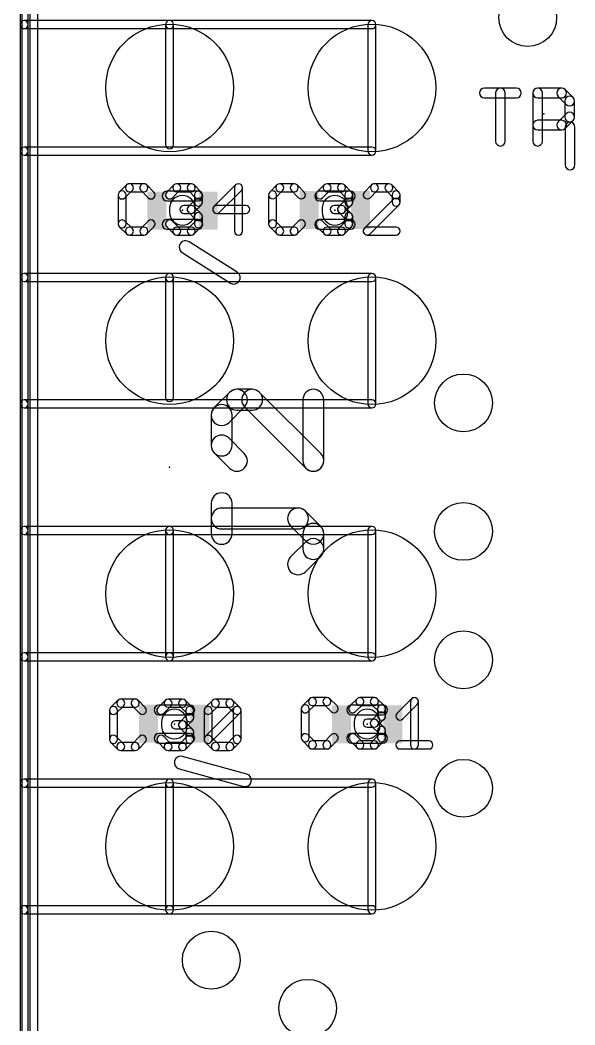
# Model space of a CAD drawing. Extents: x -56 to 120, y -53 to 58.
# Drawn here: x -0.15 to 8.62, y 16.58 to 32.47 of the extents above; entities that cross this region are included whole.
import ezdxf

# ---------------------------------------------------------------- set-up
doc = ezdxf.new("R2010")
doc.units = 0
for name, color, linetype in [('125', 6, 'CONTINUOUS'), ('126', 6, 'CONTINUOUS'), ('17', 82, 'CONTINUOUS'), ('18', 82, 'CONTINUOUS'), ('20', 7, 'CONTINUOUS'), ('21', 253, 'CONTINUOUS'), ('23', 7, 'CONTINUOUS'), ('24', 7, 'CONTINUOUS'), ('49', 253, 'CONTINUOUS'), ('51', 253, 'CONTINUOUS'), ('52', 253, 'CONTINUOUS')]:
    doc.layers.add(name, color=color, linetype=linetype)

# ---------------------------------------------------------------- blocks, each defined once
blk = doc.blocks.new('RECT')
blk.add_solid([(-0.5, -0.5), (0.5, -0.5), (-0.5, 0.5), (0.5, 0.5)])
blk = doc.blocks.new('ROUNDP')
blk.add_circle((0, 0), 0.5)
blk = doc.blocks.new('ROUNDV')
blk.add_circle((0, 0), 0.5)

msp = doc.modelspace()

# ---------------------------------------------------------------- linework, layer by layer
at = {"layer": '125'}
for points in [[(1.5305, 29.8651), (1.4155, 29.7511, 1), (1.5049, 29.6609), (1.6199, 29.7749, 1)], [(1.8032, 29.8835), (1.5752, 29.8835, 1), (1.5752, 29.7565), (1.8032, 29.7565, 1)], [(1.9629, 29.7511), (1.8479, 29.8651, 1), (1.7585, 29.7749), (1.8735, 29.6609, 1)], [(2.2541, 29.6611), (2.3681, 29.7751, 1), (2.2783, 29.8649), (2.1643, 29.7509, 1)], [(2.3232, 29.7565), (2.5522, 29.7565, 1), (2.5522, 29.8835), (2.3232, 29.8835, 1)], [(2.5073, 29.7751), (2.6213, 29.6611, 1), (2.7111, 29.7509), (2.5971, 29.8649, 1)], [(3.2553, 29.8649), (2.9123, 29.5219, 1), (3.0021, 29.4321), (3.3451, 29.7751, 1)], [(3.3637, 29.134), (3.3637, 29.82, 1), (3.2367, 29.82), (3.2367, 29.134, 1)], [(3.9073, 29.8651), (3.7933, 29.7511, 1), (3.8831, 29.6613), (3.9971, 29.7753, 1)], [(4.1812, 29.8837), (3.9522, 29.8837, 1), (3.9522, 29.7567), (4.1812, 29.7567, 1)], [(4.3401, 29.7511), (4.2261, 29.8651, 1), (4.1363, 29.7753), (4.2503, 29.6613, 1)], [(4.6309, 29.6611), (4.7459, 29.7751, 1), (4.6565, 29.8653), (4.5415, 29.7513, 1)], [(4.7012, 29.7567), (4.9292, 29.7567, 1), (4.9292, 29.8837), (4.7012, 29.8837, 1)], [(4.8845, 29.7751), (4.9995, 29.6611, 1), (5.0889, 29.7513), (4.9739, 29.8653, 1)], [(5.4043, 29.8651), (5.2903, 29.7511, 1), (5.3801, 29.6613), (5.4941, 29.7753, 1)], [(5.6782, 29.8837), (5.4492, 29.8837, 1), (5.4492, 29.7567), (5.6782, 29.7567, 1)], [(5.8371, 29.7511), (5.7231, 29.8651, 1), (5.6333, 29.7753), (5.7473, 29.6613, 1)], [(1.3967, 29.706), (1.3967, 29.248, 1), (1.5237, 29.248), (1.5237, 29.706, 1)], [(2.6027, 29.706), (2.6027, 29.591, 1), (2.7297, 29.591), (2.7297, 29.706, 1)], [(3.7747, 29.7062), (3.7747, 29.2482, 1), (3.9017, 29.2482), (3.9017, 29.7062, 1)], [(4.9807, 29.7062), (4.9807, 29.5912, 1), (5.1077, 29.5912), (5.1077, 29.7062, 1)], [(5.8557, 29.5912), (5.8557, 29.7062, 1), (5.7287, 29.7062), (5.7287, 29.5912, 1)], [(2.6213, 29.6359), (2.5073, 29.5219, 1), (2.5971, 29.4321), (2.7111, 29.5461, 1)], [(4.9995, 29.6363), (4.8845, 29.5223, 1), (4.9739, 29.4321), (5.0889, 29.5461, 1)], [(5.3801, 29.0893), (5.8371, 29.5463, 1), (5.7473, 29.6361), (5.2903, 29.1791, 1)], [(2.5522, 29.5405), (2.4382, 29.5405, 1), (2.4382, 29.4135), (2.5522, 29.4135, 1)], [(2.5073, 29.4321), (2.6213, 29.3181, 1), (2.7111, 29.4079), (2.5971, 29.5219, 1)], [(2.6027, 29.363), (2.6027, 29.248, 1), (2.7297, 29.248), (2.7297, 29.363, 1)], [(2.9572, 29.4135), (3.4152, 29.4135, 1), (3.4152, 29.5405), (2.9572, 29.5405, 1)], [(4.9292, 29.5407), (4.8152, 29.5407, 1), (4.8152, 29.4137), (4.9292, 29.4137, 1)], [(4.8843, 29.4323), (4.9993, 29.3173, 1), (5.0891, 29.4071), (4.9741, 29.5221, 1)], [(4.9807, 29.3622), (4.9807, 29.2482, 1), (5.1077, 29.2482), (5.1077, 29.3622, 1)], [(1.4155, 29.2029), (1.5305, 29.0889, 1), (1.6199, 29.1791), (1.5049, 29.2931, 1)], [(1.8479, 29.0889), (1.9629, 29.2029, 1), (1.8735, 29.2931), (1.7585, 29.1791, 1)], [(2.3681, 29.1789), (2.2541, 29.2929, 1), (2.1643, 29.2031), (2.2783, 29.0891, 1)], [(2.6213, 29.2929), (2.5073, 29.1789, 1), (2.5971, 29.0891), (2.7111, 29.2031, 1)], [(3.7933, 29.2033), (3.9073, 29.0893, 1), (3.9971, 29.1791), (3.8831, 29.2931, 1)], [(4.2261, 29.0893), (4.3401, 29.2033, 1), (4.2503, 29.2931), (4.1363, 29.1791, 1)], [(4.7459, 29.1793), (4.6309, 29.2933, 1), (4.5415, 29.2031), (4.6565, 29.0891, 1)], [(4.9995, 29.2933), (4.8845, 29.1793, 1), (4.9739, 29.0891), (5.0889, 29.2031, 1)], [(1.5752, 29.0705), (1.8032, 29.0705, 1), (1.8032, 29.1975), (1.5752, 29.1975, 1)], [(2.5522, 29.1975), (2.3232, 29.1975, 1), (2.3232, 29.0705), (2.5522, 29.0705, 1)], [(3.9522, 29.0707), (4.1812, 29.0707, 1), (4.1812, 29.1977), (3.9522, 29.1977, 1)], [(4.9292, 29.1977), (4.7012, 29.1977, 1), (4.7012, 29.0707), (4.9292, 29.0707, 1)], [(5.7922, 29.1977), (5.3352, 29.1977, 1), (5.3352, 29.0707), (5.7922, 29.0707, 1)], [(1.3935, 21.7117), (1.2785, 21.5977, 1), (1.3679, 21.5075), (1.4829, 21.6215, 1)], [(1.6662, 21.7301), (1.4382, 21.7301, 1), (1.4382, 21.6031), (1.6662, 21.6031, 1)], [(1.8259, 21.5977), (1.7109, 21.7117, 1), (1.6215, 21.6215), (1.7365, 21.5075, 1)], [(2.1171, 21.5077), (2.2311, 21.6217, 1), (2.1413, 21.7115), (2.0273, 21.5975, 1)], [(2.1862, 21.6031), (2.4152, 21.6031, 1), (2.4152, 21.7301), (2.1862, 21.7301, 1)], [(2.3703, 21.6217), (2.4843, 21.5077, 1), (2.5741, 21.5975), (2.4601, 21.7115, 1)], [(2.8651, 21.5077), (2.9791, 21.6217, 1), (2.8893, 21.7115), (2.7753, 21.5975, 1)], [(2.9342, 21.6031), (3.1632, 21.6031, 1), (3.1632, 21.7301), (2.9342, 21.7301, 1)], [(3.1185, 21.6215), (3.2335, 21.5075, 1), (3.3229, 21.5977), (3.2079, 21.7117, 1)], [(4.4251, 21.7371), (4.3111, 21.6221, 1), (4.4013, 21.5327), (4.5153, 21.6477, 1)], [(4.2927, 21.5774), (4.2927, 21.1204, 1), (4.4197, 21.1204), (4.4197, 21.5774, 1)], [(4.6992, 21.7559), (4.4702, 21.7559, 1), (4.4702, 21.6289), (4.6992, 21.6289, 1)], [(4.8583, 21.6221), (4.7443, 21.7371, 1), (4.6541, 21.6477), (4.7681, 21.5327, 1)], [(5.1491, 21.5325), (5.2641, 21.6475, 1), (5.1743, 21.7373), (5.0593, 21.6223, 1)], [(5.2192, 21.6289), (5.4482, 21.6289, 1), (5.4482, 21.7559), (5.2192, 21.7559, 1)], [(5.4031, 21.6477), (5.5171, 21.5327, 1), (5.6073, 21.6221), (5.4933, 21.7371, 1)], [(5.4987, 21.5774), (5.4987, 21.4634, 1), (5.6257, 21.4634), (5.6257, 21.5774, 1)], [(5.8981, 21.4185), (6.1271, 21.6475, 1), (6.0373, 21.7373), (5.8083, 21.5083, 1)], [(6.0187, 21.6924), (6.0187, 21.0054, 1), (6.1457, 21.0054), (6.1457, 21.6924, 1)], [(1.2597, 21.5526), (1.2597, 21.0946, 1), (1.3867, 21.0946), (1.3867, 21.5526, 1)], [(2.4843, 21.4825), (2.3703, 21.3685, 1), (2.4601, 21.2787), (2.5741, 21.3927, 1)], [(2.4657, 21.5526), (2.4657, 21.4376, 1), (2.5927, 21.4376), (2.5927, 21.5526, 1)], [(2.8837, 21.0946), (2.8837, 21.5526, 1), (2.7567, 21.5526), (2.7567, 21.0946, 1)], [(2.8651, 21.0497), (3.3231, 21.5077, 1), (3.2333, 21.5975), (2.7753, 21.1395, 1)], [(3.2147, 21.5526), (3.2147, 21.0946, 1), (3.3417, 21.0946), (3.3417, 21.5526, 1)], [(5.5173, 21.5083), (5.4033, 21.3943, 1), (5.4931, 21.3045), (5.6071, 21.4185, 1)], [(2.4152, 21.3871), (2.3002, 21.3871, 1), (2.3002, 21.2601), (2.4152, 21.2601, 1)], [(2.3703, 21.2787), (2.4843, 21.1647, 1), (2.5741, 21.2545), (2.4601, 21.3685, 1)], [(5.4482, 21.4129), (5.3332, 21.4129, 1), (5.3332, 21.2859), (5.4482, 21.2859, 1)], [(5.4031, 21.3047), (5.5171, 21.1897, 1), (5.6073, 21.2791), (5.4933, 21.3941, 1)], [(1.2785, 21.0495), (1.3935, 20.9355, 1), (1.4829, 21.0257), (1.3679, 21.1397, 1)], [(1.7109, 20.9355), (1.8259, 21.0495, 1), (1.7365, 21.1397), (1.6215, 21.0257, 1)], [(2.2311, 21.0255), (2.1171, 21.1395, 1), (2.0273, 21.0497), (2.1413, 20.9357, 1)], [(2.4843, 21.1395), (2.3703, 21.0255, 1), (2.4601, 20.9357), (2.5741, 21.0497, 1)], [(2.4657, 21.2096), (2.4657, 21.0946, 1), (2.5927, 21.0946), (2.5927, 21.2096, 1)], [(2.9791, 21.0255), (2.8651, 21.1395, 1), (2.7753, 21.0497), (2.8893, 20.9357, 1)], [(3.2335, 21.1397), (3.1185, 21.0257, 1), (3.2079, 20.9355), (3.3229, 21.0495, 1)], [(4.3111, 21.0757), (4.4251, 20.9607, 1), (4.5153, 21.0501), (4.4013, 21.1651, 1)], [(4.7443, 20.9607), (4.8583, 21.0757, 1), (4.7681, 21.1651), (4.6541, 21.0501, 1)], [(5.2641, 21.0503), (5.1491, 21.1653, 1), (5.0593, 21.0755), (5.1743, 20.9605, 1)], [(5.5171, 21.1651), (5.4031, 21.0501, 1), (5.4933, 20.9607), (5.6073, 21.0757, 1)], [(5.4987, 21.2344), (5.4987, 21.1204, 1), (5.6257, 21.1204), (5.6257, 21.2344, 1)], [(1.4382, 20.9171), (1.6662, 20.9171, 1), (1.6662, 21.0441), (1.4382, 21.0441, 1)], [(2.4152, 21.0441), (2.1862, 21.0441, 1), (2.1862, 20.9171), (2.4152, 20.9171, 1)], [(3.1632, 21.0441), (2.9342, 21.0441, 1), (2.9342, 20.9171), (3.1632, 20.9171, 1)], [(4.4702, 20.9419), (4.6992, 20.9419, 1), (4.6992, 21.0689), (4.4702, 21.0689, 1)], [(5.4482, 21.0689), (5.2192, 21.0689, 1), (5.2192, 20.9419), (5.4482, 20.9419, 1)], [(5.8532, 20.9419), (6.3102, 20.9419, 1), (6.3102, 21.0689), (5.8532, 21.0689, 1)]]:
    msp.add_lwpolyline(points, format="xyb", close=True, dxfattribs=at)
at = {"layer": '126'}
for points in [[(7.1882, 31.2427), (7.6966, 31.2427, 1), (7.6966, 31.3951), (7.1882, 31.3951, 1)], [(7.5186, 30.5562), (7.5186, 31.3189, 1), (7.3662, 31.3189), (7.3662, 30.5562, 1)], [(8.1064, 30.5562), (8.1064, 31.3189, 1), (7.954, 31.3189), (7.954, 30.5562, 1)], [(8.0302, 31.2427), (8.4115, 31.2427, 1), (8.4115, 31.3951), (8.0302, 31.3951, 1)], [(8.3576, 31.265), (8.4847, 31.1379, 1), (8.5925, 31.2456), (8.4654, 31.3727, 1)], [(8.4624, 31.1917), (8.4624, 30.9375, 1), (8.6148, 30.9375), (8.6148, 31.1917, 1)], [(8.4847, 30.9914), (8.3576, 30.8643, 1), (8.4654, 30.7565), (8.5925, 30.8836, 1)], [(8.4115, 30.8866), (8.0302, 30.8866, 1), (8.0302, 30.7342), (8.4115, 30.7342, 1)], [(3.1588, 26.5832), (2.9173, 26.3417, 1), (3.1508, 26.1082), (3.3923, 26.3497, 1)], [(3.5171, 26.6316), (3.2756, 26.6316, 1), (3.2756, 26.3014), (3.5171, 26.3014, 1)], [(4.5998, 25.6172), (3.6338, 26.5832, 1), (3.4003, 26.3497), (4.3664, 25.3837, 1)], [(4.318, 26.4665), (4.318, 25.5005, 1), (4.6482, 25.5005), (4.6482, 26.4665, 1)], [(2.869, 26.225), (2.869, 25.742, 1), (3.1992, 25.742), (3.1992, 26.225, 1)], [(2.9173, 25.6252), (3.1588, 25.3837, 1), (3.3923, 25.6172), (3.1508, 25.8587, 1)], [(3.1992, 24.3463), (3.1992, 24.8293, 1), (2.869, 24.8293), (2.869, 24.3463, 1)], [(4.2416, 24.7529), (3.0341, 24.7529, 1), (3.0341, 24.4227), (4.2416, 24.4227, 1)], [(4.5998, 24.4631), (4.3583, 24.7046, 1), (4.1249, 24.4711), (4.3664, 24.2296, 1)], [(4.6482, 24.1048), (4.6482, 24.3463, 1), (4.318, 24.3463), (4.318, 24.1048, 1)], [(4.3583, 23.7466), (4.5998, 23.9881, 1), (4.3664, 24.2215), (4.1249, 23.98, 1)]]:
    msp.add_lwpolyline(points, format="xyb", close=True, dxfattribs=at)
at = {"layer": '20'}
msp.add_line((0, 50.8), (0, 0), dxfattribs=at)
at = {"layer": '21'}
for points in [[(8.6202, 30.18), (8.6202, 30.78, 1), (8.4678, 30.78), (8.4678, 30.18, 1)], [(2.2098, 29.4945), (2.2098, 29.4335, 1), (2.6162, 29.4335), (2.6162, 29.4945, 1)], [(5.0292, 29.4335), (5.0292, 29.4945, 1), (4.6228, 29.4945), (4.6228, 29.4335, 1)], [(3.2802, 28.483), (2.5182, 28.9656, 1), (2.4094, 28.794), (3.1714, 28.3114, 1)], [(2.4892, 21.3055), (2.4892, 21.3665, 1), (2.0828, 21.3665), (2.0828, 21.3055, 1)], [(5.1308, 21.3665), (5.1308, 21.3055, 1), (5.5372, 21.3055), (5.5372, 21.3665, 1)], [(3.4305, 20.545), (2.4145, 20.8244, 1), (2.3607, 20.6284), (3.3767, 20.349, 1)]]:
    msp.add_lwpolyline(points, format="xyb", close=True, dxfattribs=at)
at = {"layer": '23'}
for p in [(2.413, 29.464), (4.826, 29.464), (2.286, 21.336), (5.334, 21.336)]:
    msp.add_point(p, dxfattribs=at)
at = {"layer": '24'}
for p in [(8.128, 30.988), (2.2098, 25.4)]:
    msp.add_point(p, dxfattribs=at)
at = {"layer": '49'}
msp.add_lwpolyline([(0.127, 1.778), (0.127, 44.958, 1), (-0.127, 44.958), (-0.127, 1.778, 1)], format="xyb", close=True, dxfattribs=at)
at = {"layer": '51'}
for points in [[(2.168, 29.6118), (2.658, 29.6118, 1), (2.658, 29.7642), (2.168, 29.7642, 1)], [(4.581, 29.6118), (5.071, 29.6118, 1), (5.071, 29.7642), (4.581, 29.7642, 1)], [(2.658, 29.3162), (2.168, 29.3162, 1), (2.168, 29.1638), (2.658, 29.1638, 1)], [(5.071, 29.3162), (4.581, 29.3162, 1), (4.581, 29.1638), (5.071, 29.1638, 1)], [(2.041, 21.4838), (2.531, 21.4838, 1), (2.531, 21.6362), (2.041, 21.6362, 1)], [(5.089, 21.4838), (5.579, 21.4838, 1), (5.579, 21.6362), (5.089, 21.6362, 1)], [(2.531, 21.1882), (2.041, 21.1882, 1), (2.041, 21.0358), (2.531, 21.0358, 1)], [(5.579, 21.1882), (5.089, 21.1882, 1), (5.089, 21.0358), (5.579, 21.0358, 1)]]:
    msp.add_lwpolyline(points, format="xyb", close=True, dxfattribs=at)
at = {"layer": '52'}
for points in [[(-0.0267, 32.4), (-0.0267, 34.4, 1), (-0.1537, 34.4), (-0.1537, 32.4, 1)], [(-0.0267, 30.4), (-0.0267, 32.4, 1), (-0.1537, 32.4), (-0.1537, 30.4, 1)], [(2.2098, 32.4635), (-0.0902, 32.4635, 1), (-0.0902, 32.3365), (2.2098, 32.3365, 1)], [(5.4098, 32.4635), (2.2098, 32.4635, 1), (2.2098, 32.3365), (5.4098, 32.3365, 1)], [(2.2733, 30.5), (2.2733, 32.4, 1), (2.1463, 32.4), (2.1463, 30.5, 1)], [(5.4733, 30.4), (5.4733, 32.4, 1), (5.3463, 32.4), (5.3463, 30.4, 1)], [(-0.0267, 28.4), (-0.0267, 30.4, 1), (-0.1537, 30.4), (-0.1537, 28.4, 1)], [(5.4098, 30.4635), (-0.0902, 30.4635, 1), (-0.0902, 30.3365), (5.4098, 30.3365, 1)], [(-0.0267, 26.4), (-0.0267, 28.4, 1), (-0.1537, 28.4), (-0.1537, 26.4, 1)], [(2.2098, 28.4635), (-0.0902, 28.4635, 1), (-0.0902, 28.3365), (2.2098, 28.3365, 1)], [(5.4098, 28.4635), (2.2098, 28.4635, 1), (2.2098, 28.3365), (5.4098, 28.3365, 1)], [(2.2733, 26.5), (2.2733, 28.4, 1), (2.1463, 28.4), (2.1463, 26.5, 1)], [(5.4733, 26.4), (5.4733, 28.4, 1), (5.3463, 28.4), (5.3463, 26.4, 1)], [(-0.0267, 24.4), (-0.0267, 26.4, 1), (-0.1537, 26.4), (-0.1537, 24.4, 1)], [(5.4098, 26.4635), (-0.0902, 26.4635, 1), (-0.0902, 26.3365), (5.4098, 26.3365, 1)], [(-0.0267, 22.4), (-0.0267, 24.4, 1), (-0.1537, 24.4), (-0.1537, 22.4, 1)], [(2.2098, 24.4635), (-0.0902, 24.4635, 1), (-0.0902, 24.3365), (2.2098, 24.3365, 1)], [(5.4098, 24.4635), (2.2098, 24.4635, 1), (2.2098, 24.3365), (5.4098, 24.3365, 1)], [(2.2733, 22.4), (2.2733, 24.4, 1), (2.1463, 24.4), (2.1463, 22.4, 1)], [(5.4733, 22.4), (5.4733, 24.4, 1), (5.3463, 24.4), (5.3463, 22.4, 1)], [(-0.0267, 20.4), (-0.0267, 22.4, 1), (-0.1537, 22.4), (-0.1537, 20.4, 1)], [(2.2098, 22.4635), (-0.0902, 22.4635, 1), (-0.0902, 22.3365), (2.2098, 22.3365, 1)], [(5.4098, 22.4635), (2.2098, 22.4635, 1), (2.2098, 22.3365), (5.4098, 22.3365, 1)], [(-0.0267, 18.4), (-0.0267, 20.4, 1), (-0.1537, 20.4), (-0.1537, 18.4, 1)], [(2.2098, 20.4635), (-0.0902, 20.4635, 1), (-0.0902, 20.3365), (2.2098, 20.3365, 1)], [(5.4098, 20.4635), (2.2098, 20.4635, 1), (2.2098, 20.3365), (5.4098, 20.3365, 1)], [(2.2733, 18.4), (2.2733, 20.4, 1), (2.1463, 20.4), (2.1463, 18.4, 1)], [(5.4733, 18.4), (5.4733, 20.4, 1), (5.3463, 20.4), (5.3463, 18.4, 1)], [(-0.0267, 16.4), (-0.0267, 18.4, 1), (-0.1537, 18.4), (-0.1537, 16.4, 1)], [(2.2098, 18.4635), (-0.0902, 18.4635, 1), (-0.0902, 18.3365), (2.2098, 18.3365, 1)], [(5.4098, 18.4635), (2.2098, 18.4635, 1), (2.2098, 18.3365), (5.4098, 18.3365, 1)]]:
    msp.add_lwpolyline(points, format="xyb", close=True, dxfattribs=at)

# ---------------------------------------------------------------- block references
at = {"layer": '17', "xscale": 2.0193, "yscale": 2.0193, "rotation": 90}
for p in [(2.2098, 31.4), (2.2098, 31.4), (5.4098, 31.4), (5.4098, 31.4), (2.2098, 27.4), (2.2098, 27.4), (5.4098, 27.4), (5.4098, 27.4), (2.2098, 23.4), (2.2098, 23.4), (5.4098, 23.4), (5.4098, 23.4), (2.2098, 19.4), (2.2098, 19.4), (5.4098, 19.4), (5.4098, 19.4)]:
    msp.add_blockref('ROUNDP', p, dxfattribs=at)
at = {"layer": '18', "xscale": 0.9144, "yscale": 0.9144}
for p in [(7.874, 32.512), (6.858, 26.416), (6.858, 24.384), (6.858, 22.352), (6.858, 20.32), (2.8702, 17.6022), (4.3942, 16.8402)]:
    msp.add_blockref('ROUNDV', p, dxfattribs=at)
at = {"layer": '51', "xscale": 0.3, "yscale": 0.5999}
for p in [(2.009, 29.4592), (2.8218, 29.4592), (4.93, 21.3312), (5.7428, 21.3312)]:
    msp.add_blockref('RECT', p, dxfattribs=at)
at = {"layer": '51', "xscale": 0.3, "yscale": 0.5999, "rotation": 180}
for p in [(4.4172, 29.4688), (5.23, 29.4688), (1.8772, 21.3408), (2.69, 21.3408)]:
    msp.add_blockref('RECT', p, dxfattribs=at)

doc.saveas('drawing.dxf')
